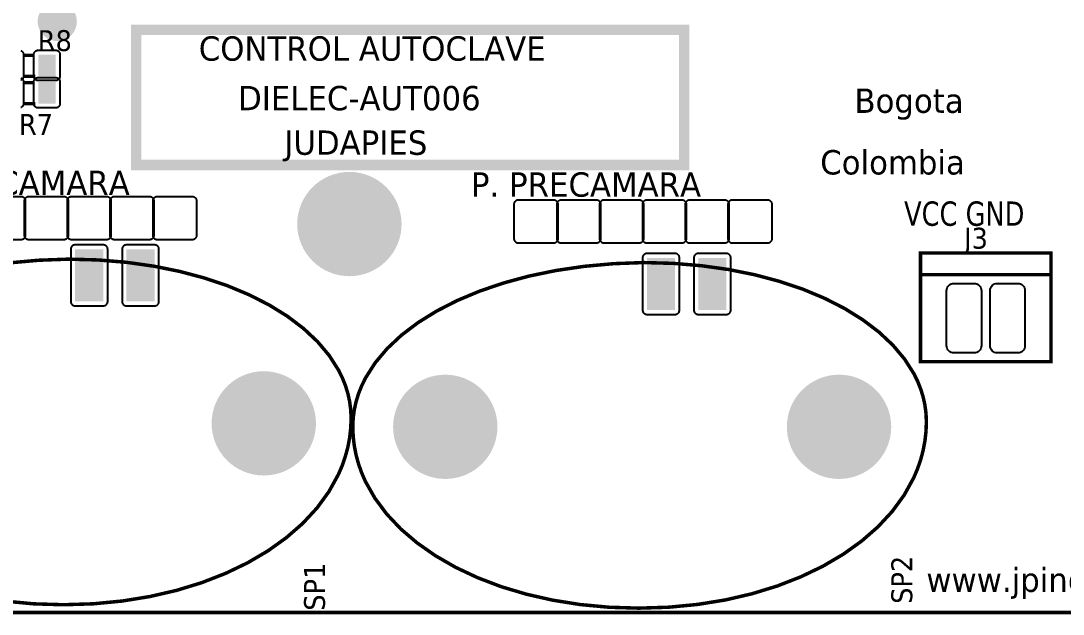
# Model space of a CAD drawing. Header units: millimetres. Extents: x 123.5 to 144.3, y 105.4 to 121.6.
# Drawn here: x 131.136 to 135.45, y 111.105 to 113.562 of the extents above; entities that cross this region are included whole.
import ezdxf

# ---------------------------------------------------------------- set-up
doc = ezdxf.new("R2010")
doc.units = ezdxf.units.MM
doc.layers.add('DESC', color=250, linetype='Continuous')
doc.styles.get("Standard").update_dxf_attribs({"font": 'tahoma.ttf'})

# ---------------------------------------------------------------- blocks, each defined once
blk = doc.blocks.new('RPAD')
blk.add_trace([(-0.5, -0.5), (-0.5, 0.5), (0.5, -0.5), (0.5, 0.5)])
blk = doc.blocks.new('EPAD')
at = {"const_width": 0.5}
blk.add_lwpolyline([(-0.25, 0, 1), (0.25, 0, 1)], format="xyb", close=True, dxfattribs=at)
blk = doc.blocks.new('DIELEC-AUT006')
for points, const_width in [([(145.7768, 111.1683), (155.7749, 111.1683), (155.7749, 115.8809), (145.7768, 115.8809), (145.7768, 111.1683)], 0.012), ([(145.7768, 111.1683), (155.7749, 111.1683), (155.7749, 115.8809), (145.7768, 115.8809), (145.7768, 111.1683)], 0.012), ([(145.7768, 111.1683), (155.7749, 111.1683), (155.7749, 115.8809), (145.7768, 115.8809), (145.7768, 111.1683)], 0.012), ([(150.8703, 112.7128), (152.7601, 112.7128), (152.7601, 113.1793), (150.8703, 113.1793), (150.8703, 112.7128)], 0.036), ([(150.8703, 112.7128), (152.7601, 112.7128), (152.7601, 113.1793), (150.8703, 113.1793), (150.8703, 112.7128)], 0.036), ([(150.8703, 112.7128), (152.7601, 112.7128), (152.7601, 113.1793), (150.8703, 113.1793), (150.8703, 112.7128)], 0.036), ([(150.4798, 113.0911), (150.5203, 113.0911)], 0.012), ([(150.4798, 113.0911), (150.5203, 113.0911)], 0.012), ([(150.4798, 113.0911), (150.5203, 113.0911)], 0.012), ([(150.4798, 113.0191), (150.5218, 113.0191)], 0.012), ([(150.4798, 113.0191), (150.5218, 113.0191)], 0.012), ([(150.4798, 113.0191), (150.5218, 113.0191)], 0.012), ([(150.4798, 112.9966), (150.5203, 112.9966)], 0.012), ([(150.4798, 112.9966), (150.5203, 112.9966)], 0.012), ([(150.4798, 112.9966), (150.5203, 112.9966)], 0.012), ([(150.4798, 112.9246), (150.5218, 112.9246)], 0.012), ([(150.4798, 112.9246), (150.5218, 112.9246)], 0.012), ([(150.4798, 112.9246), (150.5218, 112.9246)], 0.012), ([(150.6371, 112.3878), (150.5323, 112.3839), (150.431, 112.3747)], 0.012), ([(150.4177, 111.2073), (150.5168, 111.198), (150.6193, 111.1949), (150.7225, 111.1981), (150.8222, 111.2077), (150.9181, 111.2233), (151.0098, 111.2445), (151.0967, 111.2712), (151.1785, 111.3031), (151.2546, 111.3397), (151.3247, 111.3809), (151.3882, 111.4264), (151.4447, 111.4758), (151.4938, 111.5288), (151.5349, 111.5852), (151.5677, 111.6447), (151.5809, 111.6755), (151.5917, 111.707), (151.6003, 111.739), (151.6065, 111.7717), (151.6102, 111.8049), (151.6115, 111.8386), (151.6102, 111.8673), (151.6065, 111.8957), (151.6005, 111.9235), (151.5921, 111.9509), (151.5814, 111.9777), (151.5685, 112.004), (151.5363, 112.0547), (151.4959, 112.1028), (151.4477, 112.1481), (151.3922, 112.1903), (151.3298, 112.229), (151.261, 112.2642), (151.1862, 112.2955), (151.1059, 112.3226), (151.0205, 112.3454), (150.9305, 112.3636), (150.8363, 112.3769), (150.7383, 112.385), (150.6371, 112.3878)], 0.012), ([(150.6371, 112.3878), (150.5323, 112.3839), (150.431, 112.3747)], 0.012), ([(150.4177, 111.2073), (150.5168, 111.198), (150.6193, 111.1949), (150.7225, 111.1981), (150.8222, 111.2077), (150.9181, 111.2233), (151.0098, 111.2445), (151.0967, 111.2712), (151.1785, 111.3031), (151.2546, 111.3397), (151.3247, 111.3809), (151.3882, 111.4264), (151.4447, 111.4758), (151.4938, 111.5288), (151.5349, 111.5852), (151.5677, 111.6447), (151.5809, 111.6755), (151.5917, 111.707), (151.6003, 111.739), (151.6065, 111.7717), (151.6102, 111.8049), (151.6115, 111.8386), (151.6102, 111.8673), (151.6065, 111.8957), (151.6005, 111.9235), (151.5921, 111.9509), (151.5814, 111.9777), (151.5685, 112.004), (151.5363, 112.0547), (151.4959, 112.1028), (151.4477, 112.1481), (151.3922, 112.1903), (151.3298, 112.229), (151.261, 112.2642), (151.1862, 112.2955), (151.1059, 112.3226), (151.0205, 112.3454), (150.9305, 112.3636), (150.8363, 112.3769), (150.7383, 112.385), (150.6371, 112.3878)], 0.012), ([(150.6371, 112.3878), (150.5323, 112.3839), (150.431, 112.3747)], 0.012), ([(150.4177, 111.2073), (150.5168, 111.198), (150.6193, 111.1949), (150.7225, 111.1981), (150.8222, 111.2077), (150.9181, 111.2233), (151.0098, 111.2445), (151.0967, 111.2712), (151.1785, 111.3031), (151.2546, 111.3397), (151.3247, 111.3809), (151.3882, 111.4264), (151.4447, 111.4758), (151.4938, 111.5288), (151.5349, 111.5852), (151.5677, 111.6447), (151.5809, 111.6755), (151.5917, 111.707), (151.6003, 111.739), (151.6065, 111.7717), (151.6102, 111.8049), (151.6115, 111.8386), (151.6102, 111.8673), (151.6065, 111.8957), (151.6005, 111.9235), (151.5921, 111.9509), (151.5814, 111.9777), (151.5685, 112.004), (151.5363, 112.0547), (151.4959, 112.1028), (151.4477, 112.1481), (151.3922, 112.1903), (151.3298, 112.229), (151.261, 112.2642), (151.1862, 112.2955), (151.1059, 112.3226), (151.0205, 112.3454), (150.9305, 112.3636), (150.8363, 112.3769), (150.7383, 112.385), (150.6371, 112.3878)], 0.012), ([(153.5756, 112.034), (154.0256, 112.034), (154.0256, 112.409), (153.5756, 112.409), (153.5756, 112.034)], 0.012), ([(153.5756, 112.034), (154.0256, 112.034), (154.0256, 112.409), (153.5756, 112.409), (153.5756, 112.034)], 0.012), ([(153.5756, 112.034), (154.0256, 112.034), (154.0256, 112.409), (153.5756, 112.409), (153.5756, 112.034)], 0.012), ([(152.6213, 112.376), (152.5165, 112.3721), (152.4153, 112.3629), (152.318, 112.3485), (152.2251, 112.3293), (152.1371, 112.3054), (152.0544, 112.2772), (151.9774, 112.2449), (151.9066, 112.2086), (151.8425, 112.1688), (151.7854, 112.1256), (151.736, 112.0792), (151.6945, 112.0299), (151.6614, 111.978), (151.6482, 111.9512), (151.6372, 111.9238), (151.6286, 111.8958), (151.6224, 111.8674), (151.6186, 111.8384), (151.6174, 111.809), (151.6186, 111.7763), (151.6224, 111.744), (151.6285, 111.7122), (151.637, 111.6811), (151.6478, 111.6505), (151.6608, 111.6205), (151.6935, 111.5627), (151.7344, 111.5078), (151.7831, 111.4562), (151.8393, 111.4082), (151.9025, 111.364), (151.9721, 111.3239), (152.0478, 111.2883), (152.129, 111.2573), (152.2155, 111.2314), (152.3066, 111.2107), (152.4019, 111.1955), (152.5011, 111.1862), (152.6036, 111.1831), (152.7067, 111.1863), (152.8065, 111.1959), (152.9024, 111.2114), (152.9941, 111.2327), (153.081, 111.2594), (153.1628, 111.2913), (153.2389, 111.3279), (153.3089, 111.3691), (153.3724, 111.4146), (153.429, 111.464), (153.478, 111.517), (153.5192, 111.5734), (153.552, 111.6329), (153.5651, 111.6637), (153.576, 111.6951), (153.5845, 111.7272), (153.5907, 111.7599), (153.5945, 111.7931), (153.5957, 111.8268), (153.5945, 111.8555), (153.5908, 111.8838), (153.5847, 111.9117), (153.5763, 111.9391), (153.5657, 111.9659), (153.5528, 111.9922), (153.5205, 112.0429), (153.4801, 112.091), (153.4319, 112.1363), (153.3764, 112.1784), (153.3141, 112.2172), (153.2453, 112.2524), (153.1705, 112.2837), (153.0902, 112.3108), (153.0048, 112.3336), (152.9148, 112.3518), (152.8205, 112.365), (152.7226, 112.3732), (152.6213, 112.376)], 0.012), ([(152.6213, 112.376), (152.5165, 112.3721), (152.4153, 112.3629), (152.318, 112.3485), (152.2251, 112.3293), (152.1371, 112.3054), (152.0544, 112.2772), (151.9774, 112.2449), (151.9066, 112.2086), (151.8425, 112.1688), (151.7854, 112.1256), (151.736, 112.0792), (151.6945, 112.0299), (151.6614, 111.978), (151.6482, 111.9512), (151.6372, 111.9238), (151.6286, 111.8958), (151.6224, 111.8674), (151.6186, 111.8384), (151.6174, 111.809), (151.6186, 111.7763), (151.6224, 111.744), (151.6285, 111.7122), (151.637, 111.6811), (151.6478, 111.6505), (151.6608, 111.6205), (151.6935, 111.5627), (151.7344, 111.5078), (151.7831, 111.4562), (151.8393, 111.4082), (151.9025, 111.364), (151.9721, 111.3239), (152.0478, 111.2883), (152.129, 111.2573), (152.2155, 111.2314), (152.3066, 111.2107), (152.4019, 111.1955), (152.5011, 111.1862), (152.6036, 111.1831), (152.7067, 111.1863), (152.8065, 111.1959), (152.9024, 111.2114), (152.9941, 111.2327), (153.081, 111.2594), (153.1628, 111.2913), (153.2389, 111.3279), (153.3089, 111.3691), (153.3724, 111.4146), (153.429, 111.464), (153.478, 111.517), (153.5192, 111.5734), (153.552, 111.6329), (153.5651, 111.6637), (153.576, 111.6951), (153.5845, 111.7272), (153.5907, 111.7599), (153.5945, 111.7931), (153.5957, 111.8268), (153.5945, 111.8555), (153.5908, 111.8838), (153.5847, 111.9117), (153.5763, 111.9391), (153.5657, 111.9659), (153.5528, 111.9922), (153.5205, 112.0429), (153.4801, 112.091), (153.4319, 112.1363), (153.3764, 112.1784), (153.3141, 112.2172), (153.2453, 112.2524), (153.1705, 112.2837), (153.0902, 112.3108), (153.0048, 112.3336), (152.9148, 112.3518), (152.8205, 112.365), (152.7226, 112.3732), (152.6213, 112.376)], 0.012), ([(152.6213, 112.376), (152.5165, 112.3721), (152.4153, 112.3629), (152.318, 112.3485), (152.2251, 112.3293), (152.1371, 112.3054), (152.0544, 112.2772), (151.9774, 112.2449), (151.9066, 112.2086), (151.8425, 112.1688), (151.7854, 112.1256), (151.736, 112.0792), (151.6945, 112.0299), (151.6614, 111.978), (151.6482, 111.9512), (151.6372, 111.9238), (151.6286, 111.8958), (151.6224, 111.8674), (151.6186, 111.8384), (151.6174, 111.809), (151.6186, 111.7763), (151.6224, 111.744), (151.6285, 111.7122), (151.637, 111.6811), (151.6478, 111.6505), (151.6608, 111.6205), (151.6935, 111.5627), (151.7344, 111.5078), (151.7831, 111.4562), (151.8393, 111.4082), (151.9025, 111.364), (151.9721, 111.3239), (152.0478, 111.2883), (152.129, 111.2573), (152.2155, 111.2314), (152.3066, 111.2107), (152.4019, 111.1955), (152.5011, 111.1862), (152.6036, 111.1831), (152.7067, 111.1863), (152.8065, 111.1959), (152.9024, 111.2114), (152.9941, 111.2327), (153.081, 111.2594), (153.1628, 111.2913), (153.2389, 111.3279), (153.3089, 111.3691), (153.3724, 111.4146), (153.429, 111.464), (153.478, 111.517), (153.5192, 111.5734), (153.552, 111.6329), (153.5651, 111.6637), (153.576, 111.6951), (153.5845, 111.7272), (153.5907, 111.7599), (153.5945, 111.7931), (153.5957, 111.8268), (153.5945, 111.8555), (153.5908, 111.8838), (153.5847, 111.9117), (153.5763, 111.9391), (153.5657, 111.9659), (153.5528, 111.9922), (153.5205, 112.0429), (153.4801, 112.091), (153.4319, 112.1363), (153.3764, 112.1784), (153.3141, 112.2172), (153.2453, 112.2524), (153.1705, 112.2837), (153.0902, 112.3108), (153.0048, 112.3336), (152.9148, 112.3518), (152.8205, 112.365), (152.7226, 112.3732), (152.6213, 112.376)], 0.012), ([(153.5756, 112.334), (154.0256, 112.334)], 0.012), ([(153.5756, 112.334), (154.0256, 112.334)], 0.012), ([(153.5756, 112.334), (154.0256, 112.334)], 0.012)]:
    blk.add_lwpolyline(points, dxfattribs=dict(const_width=const_width))
for points in [[(150.4722, 113.108), (150.4735, 113.1073), (150.4747, 113.1066), (150.4759, 113.1057), (150.4769, 113.1048), (150.4779, 113.1037), (150.4787, 113.1026), (150.4795, 113.1013), (150.4801, 113.1), (150.4806, 113.0986), (150.481, 113.0972), (150.4812, 113.0957), (150.4813, 113.0941), (150.4813, 113.0191), (150.4812, 113.0176), (150.481, 113.016), (150.4806, 113.0146), (150.4801, 113.0132), (150.4795, 113.0119), (150.4787, 113.0107), (150.4779, 113.0095), (150.4769, 113.0084), (150.4759, 113.0075), (150.4747, 113.0066), (150.4735, 113.0059), (150.4722, 113.0053)], [(150.4722, 113.0135), (150.4735, 113.0128), (150.4747, 113.0121), (150.4759, 113.0112), (150.4769, 113.0103), (150.4779, 113.0092), (150.4787, 113.0081), (150.4795, 113.0068), (150.4801, 113.0055), (150.4806, 113.0041), (150.481, 113.0027), (150.4812, 113.0012), (150.4813, 112.9996), (150.4813, 112.9246), (150.4812, 112.9231), (150.481, 112.9216), (150.4806, 112.9201), (150.4801, 112.9187), (150.4795, 112.9174), (150.4787, 112.9162), (150.4779, 112.915), (150.4769, 112.914), (150.4759, 112.913), (150.4747, 112.9121), (150.4735, 112.9114), (150.4722, 112.9108)], [(150.3526, 112.6045), (150.4726, 112.6045), (150.4742, 112.6044), (150.4757, 112.6042), (150.4772, 112.6039), (150.4786, 112.6034), (150.4799, 112.6027), (150.4811, 112.602), (150.4823, 112.6011), (150.4833, 112.6002), (150.4843, 112.5991), (150.4851, 112.598), (150.4859, 112.5967), (150.4865, 112.5954), (150.487, 112.594), (150.4874, 112.5926), (150.4876, 112.5911), (150.4876, 112.5895), (150.4876, 112.4695), (150.4876, 112.468), (150.4874, 112.4665), (150.487, 112.465), (150.4865, 112.4636), (150.4859, 112.4623), (150.4851, 112.4611), (150.4843, 112.4599), (150.4833, 112.4589), (150.4823, 112.4579), (150.4811, 112.457), (150.4799, 112.4563), (150.4786, 112.4557), (150.4772, 112.4552), (150.4757, 112.4548), (150.4742, 112.4546), (150.4726, 112.4545), (150.4726, 112.4545), (150.3526, 112.4545)]]:
    blk.add_lwpolyline(points)
for points in [[(150.5323, 113.1091), (150.5923, 113.1091), (150.5938, 113.109), (150.5953, 113.1088), (150.5968, 113.1084), (150.5982, 113.108), (150.5995, 113.1073), (150.6007, 113.1066), (150.6019, 113.1057), (150.6029, 113.1048), (150.6039, 113.1037), (150.6047, 113.1026), (150.6055, 113.1013), (150.6061, 113.1), (150.6066, 113.0986), (150.607, 113.0972), (150.6072, 113.0957), (150.6073, 113.0941), (150.6073, 113.0191), (150.6072, 113.0176), (150.607, 113.016), (150.6066, 113.0146), (150.6061, 113.0132), (150.6055, 113.0119), (150.6047, 113.0107), (150.6039, 113.0095), (150.6029, 113.0084), (150.6019, 113.0075), (150.6007, 113.0066), (150.5995, 113.0059), (150.5982, 113.0053), (150.5968, 113.0048), (150.5953, 113.0044), (150.5938, 113.0042), (150.5923, 113.0041), (150.5323, 113.0041), (150.5307, 113.0042), (150.5292, 113.0044), (150.5278, 113.0048), (150.5264, 113.0053), (150.5251, 113.0059), (150.5238, 113.0066), (150.5227, 113.0075), (150.5216, 113.0084), (150.5206, 113.0095), (150.5198, 113.0107), (150.5191, 113.0119), (150.5184, 113.0132), (150.5179, 113.0146), (150.5176, 113.016), (150.5173, 113.0176), (150.5173, 113.0191), (150.5173, 113.0941), (150.5173, 113.0957), (150.5176, 113.0972), (150.5179, 113.0986), (150.5184, 113.1), (150.5191, 113.1013), (150.5198, 113.1026), (150.5206, 113.1037), (150.5216, 113.1048), (150.5227, 113.1057), (150.5238, 113.1066), (150.5251, 113.1073), (150.5264, 113.108), (150.5278, 113.1084), (150.5292, 113.1088), (150.5307, 113.109), (150.5323, 113.1091)], [(150.5323, 113.0146), (150.5923, 113.0146), (150.5938, 113.0145), (150.5953, 113.0143), (150.5968, 113.014), (150.5982, 113.0135), (150.5995, 113.0128), (150.6007, 113.0121), (150.6019, 113.0112), (150.6029, 113.0103), (150.6039, 113.0092), (150.6047, 113.0081), (150.6055, 113.0068), (150.6061, 113.0055), (150.6066, 113.0041), (150.607, 113.0027), (150.6072, 113.0012), (150.6073, 112.9996), (150.6073, 112.9246), (150.6072, 112.9231), (150.607, 112.9216), (150.6066, 112.9201), (150.6061, 112.9187), (150.6055, 112.9174), (150.6047, 112.9162), (150.6039, 112.915), (150.6029, 112.914), (150.6019, 112.913), (150.6007, 112.9121), (150.5995, 112.9114), (150.5982, 112.9108), (150.5968, 112.9103), (150.5953, 112.9099), (150.5938, 112.9097), (150.5923, 112.9096), (150.5323, 112.9096), (150.5307, 112.9097), (150.5292, 112.9099), (150.5278, 112.9103), (150.5264, 112.9108), (150.5251, 112.9114), (150.5238, 112.9121), (150.5227, 112.913), (150.5216, 112.914), (150.5206, 112.915), (150.5198, 112.9162), (150.5191, 112.9174), (150.5184, 112.9187), (150.5179, 112.9201), (150.5176, 112.9216), (150.5173, 112.9231), (150.5173, 112.9246), (150.5173, 112.9996), (150.5173, 113.0012), (150.5176, 113.0027), (150.5179, 113.0041), (150.5184, 113.0055), (150.5191, 113.0068), (150.5198, 113.0081), (150.5206, 113.0092), (150.5216, 113.0103), (150.5227, 113.0112), (150.5238, 113.0121), (150.5251, 113.0128), (150.5264, 113.0135), (150.5278, 113.014), (150.5292, 113.0143), (150.5307, 113.0145), (150.5323, 113.0146)], [(150.6203, 112.4545), (150.5003, 112.4545), (150.4987, 112.4546), (150.4972, 112.4548), (150.4958, 112.4552), (150.4944, 112.4557), (150.4931, 112.4563), (150.4918, 112.457), (150.4907, 112.4579), (150.4896, 112.4589), (150.4887, 112.4599), (150.4878, 112.4611), (150.4871, 112.4623), (150.4864, 112.4636), (150.4859, 112.465), (150.4856, 112.4665), (150.4854, 112.468), (150.4853, 112.4695), (150.4853, 112.5895), (150.4854, 112.5911), (150.4856, 112.5926), (150.4859, 112.594), (150.4864, 112.5954), (150.4871, 112.5967), (150.4878, 112.598), (150.4887, 112.5991), (150.4896, 112.6002), (150.4907, 112.6011), (150.4918, 112.602), (150.4931, 112.6027), (150.4944, 112.6034), (150.4958, 112.6039), (150.4972, 112.6042), (150.4987, 112.6044), (150.5003, 112.6045), (150.6203, 112.6045), (150.6218, 112.6044), (150.6234, 112.6042), (150.6248, 112.6039), (150.6262, 112.6034), (150.6275, 112.6027), (150.6287, 112.602), (150.6299, 112.6011), (150.631, 112.6002), (150.6319, 112.5991), (150.6328, 112.598), (150.6335, 112.5967), (150.6341, 112.5954), (150.6346, 112.594), (150.635, 112.5926), (150.6352, 112.5911), (150.6353, 112.5895), (150.6353, 112.4695), (150.6352, 112.468), (150.635, 112.4665), (150.6346, 112.465), (150.6341, 112.4636), (150.6335, 112.4623), (150.6328, 112.4611), (150.6319, 112.4599), (150.631, 112.4589), (150.6299, 112.4579), (150.6287, 112.457), (150.6275, 112.4563), (150.6262, 112.4557), (150.6248, 112.4552), (150.6234, 112.4548), (150.6218, 112.4546), (150.6203, 112.4545)], [(150.7679, 112.4545), (150.6479, 112.4545), (150.6464, 112.4546), (150.6449, 112.4548), (150.6434, 112.4552), (150.642, 112.4557), (150.6407, 112.4563), (150.6395, 112.457), (150.6383, 112.4579), (150.6373, 112.4589), (150.6363, 112.4599), (150.6354, 112.4611), (150.6347, 112.4623), (150.6341, 112.4636), (150.6336, 112.465), (150.6332, 112.4665), (150.633, 112.468), (150.6329, 112.4695), (150.6329, 112.5895), (150.633, 112.5911), (150.6332, 112.5926), (150.6336, 112.594), (150.6341, 112.5954), (150.6347, 112.5967), (150.6354, 112.598), (150.6363, 112.5991), (150.6373, 112.6002), (150.6383, 112.6011), (150.6395, 112.602), (150.6407, 112.6027), (150.642, 112.6034), (150.6434, 112.6039), (150.6449, 112.6042), (150.6464, 112.6044), (150.6479, 112.6045), (150.7679, 112.6045), (150.7695, 112.6044), (150.771, 112.6042), (150.7724, 112.6039), (150.7738, 112.6034), (150.7751, 112.6027), (150.7764, 112.602), (150.7775, 112.6011), (150.7786, 112.6002), (150.7795, 112.5991), (150.7804, 112.598), (150.7811, 112.5967), (150.7818, 112.5954), (150.7823, 112.594), (150.7826, 112.5926), (150.7828, 112.5911), (150.7829, 112.5895), (150.7829, 112.4695), (150.7828, 112.468), (150.7826, 112.4665), (150.7823, 112.465), (150.7818, 112.4636), (150.7811, 112.4623), (150.7804, 112.4611), (150.7795, 112.4599), (150.7786, 112.4589), (150.7775, 112.4579), (150.7764, 112.457), (150.7751, 112.4563), (150.7738, 112.4557), (150.7724, 112.4552), (150.771, 112.4548), (150.7695, 112.4546), (150.7679, 112.4545)], [(150.9156, 112.4545), (150.7956, 112.4545), (150.794, 112.4546), (150.7925, 112.4548), (150.791, 112.4552), (150.7897, 112.4557), (150.7883, 112.4563), (150.7871, 112.457), (150.786, 112.4579), (150.7849, 112.4589), (150.7839, 112.4599), (150.7831, 112.4611), (150.7823, 112.4623), (150.7817, 112.4636), (150.7812, 112.465), (150.7809, 112.4665), (150.7806, 112.468), (150.7806, 112.4695), (150.7806, 112.5895), (150.7806, 112.5911), (150.7809, 112.5926), (150.7812, 112.594), (150.7817, 112.5954), (150.7823, 112.5967), (150.7831, 112.598), (150.7839, 112.5991), (150.7849, 112.6002), (150.786, 112.6011), (150.7871, 112.602), (150.7883, 112.6027), (150.7897, 112.6034), (150.791, 112.6039), (150.7925, 112.6042), (150.794, 112.6044), (150.7956, 112.6045), (150.9156, 112.6045), (150.9171, 112.6044), (150.9186, 112.6042), (150.9201, 112.6039), (150.9215, 112.6034), (150.9228, 112.6027), (150.924, 112.602), (150.9252, 112.6011), (150.9262, 112.6002), (150.9272, 112.5991), (150.928, 112.598), (150.9288, 112.5967), (150.9294, 112.5954), (150.9299, 112.594), (150.9303, 112.5926), (150.9305, 112.5911), (150.9306, 112.5895), (150.9306, 112.4695), (150.9305, 112.468), (150.9303, 112.4665), (150.9299, 112.465), (150.9294, 112.4636), (150.9288, 112.4623), (150.928, 112.4611), (150.9272, 112.4599), (150.9262, 112.4589), (150.9252, 112.4579), (150.924, 112.457), (150.9228, 112.4563), (150.9215, 112.4557), (150.9201, 112.4552), (150.9186, 112.4548), (150.9171, 112.4546), (150.9156, 112.4545)], [(151.0632, 112.4545), (150.9432, 112.4545), (150.9416, 112.4546), (150.9401, 112.4548), (150.9387, 112.4552), (150.9373, 112.4557), (150.936, 112.4563), (150.9347, 112.457), (150.9336, 112.4579), (150.9325, 112.4589), (150.9316, 112.4599), (150.9307, 112.4611), (150.93, 112.4623), (150.9294, 112.4636), (150.9289, 112.465), (150.9285, 112.4665), (150.9283, 112.468), (150.9282, 112.4695), (150.9282, 112.5895), (150.9283, 112.5911), (150.9285, 112.5926), (150.9289, 112.594), (150.9294, 112.5954), (150.93, 112.5967), (150.9307, 112.598), (150.9316, 112.5991), (150.9325, 112.6002), (150.9336, 112.6011), (150.9347, 112.602), (150.936, 112.6027), (150.9373, 112.6034), (150.9387, 112.6039), (150.9401, 112.6042), (150.9416, 112.6044), (150.9432, 112.6045), (151.0632, 112.6045), (151.0648, 112.6044), (151.0663, 112.6042), (151.0677, 112.6039), (151.0691, 112.6034), (151.0704, 112.6027), (151.0717, 112.602), (151.0728, 112.6011), (151.0739, 112.6002), (151.0748, 112.5991), (151.0757, 112.598), (151.0764, 112.5967), (151.077, 112.5954), (151.0775, 112.594), (151.0779, 112.5926), (151.0781, 112.5911), (151.0782, 112.5895), (151.0782, 112.4695), (151.0781, 112.468), (151.0779, 112.4665), (151.0775, 112.465), (151.077, 112.4636), (151.0764, 112.4623), (151.0757, 112.4611), (151.0748, 112.4599), (151.0739, 112.4589), (151.0728, 112.4579), (151.0717, 112.457), (151.0704, 112.4563), (151.0691, 112.4557), (151.0677, 112.4552), (151.0663, 112.4548), (151.0648, 112.4546), (151.0632, 112.4545)], [(152.3093, 112.4427), (152.1893, 112.4427), (152.1877, 112.4428), (152.1862, 112.443), (152.1847, 112.4434), (152.1834, 112.4439), (152.182, 112.4445), (152.1808, 112.4452), (152.1797, 112.4461), (152.1786, 112.447), (152.1776, 112.4481), (152.1768, 112.4493), (152.176, 112.4505), (152.1754, 112.4518), (152.1749, 112.4532), (152.1746, 112.4546), (152.1743, 112.4562), (152.1743, 112.4577), (152.1743, 112.5777), (152.1743, 112.5793), (152.1746, 112.5808), (152.1749, 112.5822), (152.1754, 112.5836), (152.176, 112.5849), (152.1768, 112.5862), (152.1776, 112.5873), (152.1786, 112.5884), (152.1797, 112.5893), (152.1808, 112.5902), (152.182, 112.5909), (152.1834, 112.5916), (152.1847, 112.592), (152.1862, 112.5924), (152.1877, 112.5926), (152.1893, 112.5927), (152.3093, 112.5927), (152.3108, 112.5926), (152.3123, 112.5924), (152.3138, 112.592), (152.3152, 112.5916), (152.3165, 112.5909), (152.3177, 112.5902), (152.3189, 112.5893), (152.3199, 112.5884), (152.3209, 112.5873), (152.3217, 112.5862), (152.3225, 112.5849), (152.3231, 112.5836), (152.3236, 112.5822), (152.324, 112.5808), (152.3242, 112.5793), (152.3243, 112.5777), (152.3243, 112.4577), (152.3242, 112.4562), (152.324, 112.4546), (152.3236, 112.4532), (152.3231, 112.4518), (152.3225, 112.4505), (152.3217, 112.4493), (152.3209, 112.4481), (152.3199, 112.447), (152.3189, 112.4461), (152.3177, 112.4452), (152.3165, 112.4445), (152.3152, 112.4439), (152.3138, 112.4434), (152.3123, 112.443), (152.3108, 112.4428), (152.3093, 112.4427)], [(152.4569, 112.4427), (152.3369, 112.4427), (152.3353, 112.4428), (152.3338, 112.443), (152.3324, 112.4434), (152.331, 112.4439), (152.3297, 112.4445), (152.3284, 112.4452), (152.3273, 112.4461), (152.3262, 112.447), (152.3253, 112.4481), (152.3244, 112.4493), (152.3237, 112.4505), (152.3231, 112.4518), (152.3226, 112.4532), (152.3222, 112.4546), (152.322, 112.4562), (152.3219, 112.4577), (152.3219, 112.5777), (152.322, 112.5793), (152.3222, 112.5808), (152.3226, 112.5822), (152.3231, 112.5836), (152.3237, 112.5849), (152.3244, 112.5862), (152.3253, 112.5873), (152.3262, 112.5884), (152.3273, 112.5893), (152.3284, 112.5902), (152.3297, 112.5909), (152.331, 112.5916), (152.3324, 112.592), (152.3338, 112.5924), (152.3353, 112.5926), (152.3369, 112.5927), (152.4569, 112.5927), (152.4585, 112.5926), (152.46, 112.5924), (152.4614, 112.592), (152.4628, 112.5916), (152.4641, 112.5909), (152.4654, 112.5902), (152.4665, 112.5893), (152.4676, 112.5884), (152.4685, 112.5873), (152.4694, 112.5862), (152.4701, 112.5849), (152.4707, 112.5836), (152.4712, 112.5822), (152.4716, 112.5808), (152.4718, 112.5793), (152.4719, 112.5777), (152.4719, 112.4577), (152.4718, 112.4562), (152.4716, 112.4546), (152.4712, 112.4532), (152.4707, 112.4518), (152.4701, 112.4505), (152.4694, 112.4493), (152.4685, 112.4481), (152.4676, 112.447), (152.4665, 112.4461), (152.4654, 112.4452), (152.4641, 112.4445), (152.4628, 112.4439), (152.4614, 112.4434), (152.46, 112.443), (152.4585, 112.4428), (152.4569, 112.4427)], [(152.6045, 112.4427), (152.4845, 112.4427), (152.483, 112.4428), (152.4815, 112.443), (152.48, 112.4434), (152.4786, 112.4439), (152.4773, 112.4445), (152.4761, 112.4452), (152.4749, 112.4461), (152.4739, 112.447), (152.4729, 112.4481), (152.4721, 112.4493), (152.4713, 112.4505), (152.4707, 112.4518), (152.4702, 112.4532), (152.4698, 112.4546), (152.4696, 112.4562), (152.4695, 112.4577), (152.4695, 112.5777), (152.4696, 112.5793), (152.4698, 112.5808), (152.4702, 112.5822), (152.4707, 112.5836), (152.4713, 112.5849), (152.4721, 112.5862), (152.4729, 112.5873), (152.4739, 112.5884), (152.4749, 112.5893), (152.4761, 112.5902), (152.4773, 112.5909), (152.4786, 112.5916), (152.48, 112.592), (152.4815, 112.5924), (152.483, 112.5926), (152.4845, 112.5927), (152.6045, 112.5927), (152.6061, 112.5926), (152.6076, 112.5924), (152.6091, 112.592), (152.6104, 112.5916), (152.6118, 112.5909), (152.613, 112.5902), (152.6141, 112.5893), (152.6152, 112.5884), (152.6162, 112.5873), (152.617, 112.5862), (152.6178, 112.5849), (152.6184, 112.5836), (152.6189, 112.5822), (152.6192, 112.5808), (152.6195, 112.5793), (152.6195, 112.5777), (152.6195, 112.4577), (152.6195, 112.4562), (152.6192, 112.4546), (152.6189, 112.4532), (152.6184, 112.4518), (152.6178, 112.4505), (152.617, 112.4493), (152.6162, 112.4481), (152.6152, 112.447), (152.6141, 112.4461), (152.613, 112.4452), (152.6118, 112.4445), (152.6104, 112.4439), (152.6091, 112.4434), (152.6076, 112.443), (152.6061, 112.4428), (152.6045, 112.4427)], [(152.7522, 112.4427), (152.6322, 112.4427), (152.6306, 112.4428), (152.6291, 112.443), (152.6277, 112.4434), (152.6263, 112.4439), (152.625, 112.4445), (152.6237, 112.4452), (152.6226, 112.4461), (152.6215, 112.447), (152.6206, 112.4481), (152.6197, 112.4493), (152.619, 112.4505), (152.6183, 112.4518), (152.6178, 112.4532), (152.6175, 112.4546), (152.6173, 112.4562), (152.6172, 112.4577), (152.6172, 112.5777), (152.6173, 112.5793), (152.6175, 112.5808), (152.6178, 112.5822), (152.6183, 112.5836), (152.619, 112.5849), (152.6197, 112.5862), (152.6206, 112.5873), (152.6215, 112.5884), (152.6226, 112.5893), (152.6237, 112.5902), (152.625, 112.5909), (152.6263, 112.5916), (152.6277, 112.592), (152.6291, 112.5924), (152.6306, 112.5926), (152.6322, 112.5927), (152.7522, 112.5927), (152.7537, 112.5926), (152.7552, 112.5924), (152.7567, 112.592), (152.7581, 112.5916), (152.7594, 112.5909), (152.7606, 112.5902), (152.7618, 112.5893), (152.7628, 112.5884), (152.7638, 112.5873), (152.7647, 112.5862), (152.7654, 112.5849), (152.766, 112.5836), (152.7665, 112.5822), (152.7669, 112.5808), (152.7671, 112.5793), (152.7672, 112.5777), (152.7672, 112.4577), (152.7671, 112.4562), (152.7669, 112.4546), (152.7665, 112.4532), (152.766, 112.4518), (152.7654, 112.4505), (152.7647, 112.4493), (152.7638, 112.4481), (152.7628, 112.447), (152.7618, 112.4461), (152.7606, 112.4452), (152.7594, 112.4445), (152.7581, 112.4439), (152.7567, 112.4434), (152.7552, 112.443), (152.7537, 112.4428), (152.7522, 112.4427)], [(152.8998, 112.4427), (152.7798, 112.4427), (152.7783, 112.4428), (152.7767, 112.443), (152.7753, 112.4434), (152.7739, 112.4439), (152.7726, 112.4445), (152.7714, 112.4452), (152.7702, 112.4461), (152.7692, 112.447), (152.7682, 112.4481), (152.7673, 112.4493), (152.7666, 112.4505), (152.766, 112.4518), (152.7655, 112.4532), (152.7651, 112.4546), (152.7649, 112.4562), (152.7648, 112.4577), (152.7648, 112.5777), (152.7649, 112.5793), (152.7651, 112.5808), (152.7655, 112.5822), (152.766, 112.5836), (152.7666, 112.5849), (152.7673, 112.5862), (152.7682, 112.5873), (152.7692, 112.5884), (152.7702, 112.5893), (152.7714, 112.5902), (152.7726, 112.5909), (152.7739, 112.5916), (152.7753, 112.592), (152.7767, 112.5924), (152.7783, 112.5926), (152.7798, 112.5927), (152.8998, 112.5927), (152.9014, 112.5926), (152.9029, 112.5924), (152.9043, 112.592), (152.9057, 112.5916), (152.907, 112.5909), (152.9083, 112.5902), (152.9094, 112.5893), (152.9105, 112.5884), (152.9114, 112.5873), (152.9123, 112.5862), (152.913, 112.5849), (152.9137, 112.5836), (152.9142, 112.5822), (152.9145, 112.5808), (152.9147, 112.5793), (152.9148, 112.5777), (152.9148, 112.4577), (152.9147, 112.4562), (152.9145, 112.4546), (152.9142, 112.4532), (152.9137, 112.4518), (152.913, 112.4505), (152.9123, 112.4493), (152.9114, 112.4481), (152.9105, 112.447), (152.9094, 112.4461), (152.9083, 112.4452), (152.907, 112.4445), (152.9057, 112.4439), (152.9043, 112.4434), (152.9029, 112.443), (152.9014, 112.4428), (152.8998, 112.4427)], [(153.0475, 112.4427), (152.9275, 112.4427), (152.9259, 112.4428), (152.9244, 112.443), (152.9229, 112.4434), (152.9215, 112.4439), (152.9202, 112.4445), (152.919, 112.4452), (152.9178, 112.4461), (152.9168, 112.447), (152.9158, 112.4481), (152.915, 112.4493), (152.9142, 112.4505), (152.9136, 112.4518), (152.9131, 112.4532), (152.9128, 112.4546), (152.9125, 112.4562), (152.9125, 112.4577), (152.9125, 112.5777), (152.9125, 112.5793), (152.9128, 112.5808), (152.9131, 112.5822), (152.9136, 112.5836), (152.9142, 112.5849), (152.915, 112.5862), (152.9158, 112.5873), (152.9168, 112.5884), (152.9178, 112.5893), (152.919, 112.5902), (152.9202, 112.5909), (152.9215, 112.5916), (152.9229, 112.592), (152.9244, 112.5924), (152.9259, 112.5926), (152.9275, 112.5927), (153.0475, 112.5927), (153.049, 112.5926), (153.0505, 112.5924), (153.052, 112.592), (153.0534, 112.5916), (153.0547, 112.5909), (153.0559, 112.5902), (153.0571, 112.5893), (153.0581, 112.5884), (153.0591, 112.5873), (153.0599, 112.5862), (153.0607, 112.5849), (153.0613, 112.5836), (153.0618, 112.5822), (153.0622, 112.5808), (153.0624, 112.5793), (153.0625, 112.5777), (153.0625, 112.4577), (153.0624, 112.4562), (153.0622, 112.4546), (153.0618, 112.4532), (153.0613, 112.4518), (153.0607, 112.4505), (153.0599, 112.4493), (153.0591, 112.4481), (153.0581, 112.447), (153.0571, 112.4461), (153.0559, 112.4452), (153.0547, 112.4445), (153.0534, 112.4439), (153.052, 112.4434), (153.0505, 112.443), (153.049, 112.4428), (153.0475, 112.4427)], [(150.7568, 112.4367), (150.6593, 112.4367), (150.6578, 112.4366), (150.6563, 112.4364), (150.6548, 112.436), (150.6534, 112.4355), (150.6521, 112.4349), (150.6509, 112.4342), (150.6497, 112.4333), (150.6487, 112.4323), (150.6477, 112.4313), (150.6469, 112.4301), (150.6461, 112.4289), (150.6455, 112.4276), (150.645, 112.4262), (150.6446, 112.4248), (150.6444, 112.4232), (150.6443, 112.4217), (150.6443, 112.2417), (150.6444, 112.2401), (150.6446, 112.2386), (150.645, 112.2372), (150.6455, 112.2358), (150.6461, 112.2345), (150.6469, 112.2332), (150.6477, 112.2321), (150.6487, 112.231), (150.6497, 112.2301), (150.6509, 112.2292), (150.6521, 112.2285), (150.6534, 112.2278), (150.6548, 112.2273), (150.6563, 112.227), (150.6578, 112.2268), (150.6593, 112.2267), (150.7568, 112.2267), (150.7584, 112.2268), (150.7599, 112.227), (150.7614, 112.2273), (150.7627, 112.2278), (150.7641, 112.2285), (150.7653, 112.2292), (150.7664, 112.2301), (150.7675, 112.231), (150.7685, 112.2321), (150.7693, 112.2332), (150.7701, 112.2345), (150.7707, 112.2358), (150.7712, 112.2372), (150.7715, 112.2386), (150.7718, 112.2401), (150.7718, 112.2417), (150.7718, 112.4217), (150.7718, 112.4232), (150.7715, 112.4248), (150.7712, 112.4262), (150.7707, 112.4276), (150.7701, 112.4289), (150.7693, 112.4301), (150.7685, 112.4313), (150.7675, 112.4323), (150.7664, 112.4333), (150.7653, 112.4342), (150.7641, 112.4349), (150.7627, 112.4355), (150.7614, 112.436), (150.7599, 112.4364), (150.7584, 112.4366), (150.7568, 112.4367)], [(150.9338, 112.4367), (150.8363, 112.4367), (150.8348, 112.4366), (150.8333, 112.4364), (150.8318, 112.436), (150.8304, 112.4355), (150.8291, 112.4349), (150.8279, 112.4342), (150.8267, 112.4333), (150.8257, 112.4323), (150.8247, 112.4313), (150.8239, 112.4301), (150.8231, 112.4289), (150.8225, 112.4276), (150.822, 112.4262), (150.8216, 112.4248), (150.8214, 112.4232), (150.8213, 112.4217), (150.8213, 112.2417), (150.8214, 112.2401), (150.8216, 112.2386), (150.822, 112.2372), (150.8225, 112.2358), (150.8231, 112.2345), (150.8239, 112.2332), (150.8247, 112.2321), (150.8257, 112.231), (150.8267, 112.2301), (150.8279, 112.2292), (150.8291, 112.2285), (150.8304, 112.2278), (150.8318, 112.2273), (150.8333, 112.227), (150.8348, 112.2268), (150.8363, 112.2267), (150.9338, 112.2267), (150.9354, 112.2268), (150.9369, 112.227), (150.9384, 112.2273), (150.9397, 112.2278), (150.9411, 112.2285), (150.9423, 112.2292), (150.9434, 112.2301), (150.9445, 112.231), (150.9455, 112.2321), (150.9463, 112.2332), (150.9471, 112.2345), (150.9477, 112.2358), (150.9482, 112.2372), (150.9485, 112.2386), (150.9488, 112.2401), (150.9488, 112.2417), (150.9488, 112.4217), (150.9488, 112.4232), (150.9485, 112.4248), (150.9482, 112.4262), (150.9477, 112.4276), (150.9471, 112.4289), (150.9463, 112.4301), (150.9455, 112.4313), (150.9445, 112.4323), (150.9434, 112.4333), (150.9423, 112.4342), (150.9411, 112.4349), (150.9397, 112.4355), (150.9384, 112.436), (150.9369, 112.4364), (150.9354, 112.4366), (150.9338, 112.4367)], [(152.7293, 112.4072), (152.6318, 112.4072), (152.6302, 112.4071), (152.6287, 112.4069), (152.6273, 112.4065), (152.6259, 112.406), (152.6246, 112.4054), (152.6233, 112.4046), (152.6222, 112.4038), (152.6211, 112.4028), (152.6202, 112.4018), (152.6193, 112.4006), (152.6186, 112.3994), (152.6179, 112.3981), (152.6174, 112.3967), (152.6171, 112.3952), (152.6169, 112.3937), (152.6168, 112.3922), (152.6168, 112.2122), (152.6169, 112.2106), (152.6171, 112.2091), (152.6174, 112.2076), (152.6179, 112.2063), (152.6186, 112.2049), (152.6193, 112.2037), (152.6202, 112.2026), (152.6211, 112.2015), (152.6222, 112.2005), (152.6233, 112.1997), (152.6246, 112.1989), (152.6259, 112.1983), (152.6273, 112.1978), (152.6287, 112.1975), (152.6302, 112.1972), (152.6318, 112.1972), (152.7293, 112.1972), (152.7308, 112.1972), (152.7323, 112.1975), (152.7338, 112.1978), (152.7352, 112.1983), (152.7365, 112.1989), (152.7377, 112.1997), (152.7389, 112.2005), (152.7399, 112.2015), (152.7409, 112.2026), (152.7418, 112.2037), (152.7425, 112.2049), (152.7431, 112.2063), (152.7436, 112.2076), (152.744, 112.2091), (152.7442, 112.2106), (152.7443, 112.2122), (152.7443, 112.3922), (152.7442, 112.3937), (152.744, 112.3952), (152.7436, 112.3967), (152.7431, 112.3981), (152.7425, 112.3994), (152.7418, 112.4006), (152.7409, 112.4018), (152.7399, 112.4028), (152.7389, 112.4038), (152.7377, 112.4046), (152.7365, 112.4054), (152.7352, 112.406), (152.7338, 112.4065), (152.7323, 112.4069), (152.7308, 112.4071), (152.7293, 112.4072)], [(152.9063, 112.4072), (152.8088, 112.4072), (152.8072, 112.4071), (152.8057, 112.4069), (152.8043, 112.4065), (152.8029, 112.406), (152.8016, 112.4054), (152.8003, 112.4046), (152.7992, 112.4038), (152.7981, 112.4028), (152.7972, 112.4018), (152.7963, 112.4006), (152.7956, 112.3994), (152.7949, 112.3981), (152.7944, 112.3967), (152.7941, 112.3952), (152.7939, 112.3937), (152.7938, 112.3922), (152.7938, 112.2122), (152.7939, 112.2106), (152.7941, 112.2091), (152.7944, 112.2076), (152.7949, 112.2063), (152.7956, 112.2049), (152.7963, 112.2037), (152.7972, 112.2026), (152.7981, 112.2015), (152.7992, 112.2005), (152.8003, 112.1997), (152.8016, 112.1989), (152.8029, 112.1983), (152.8043, 112.1978), (152.8057, 112.1975), (152.8072, 112.1972), (152.8088, 112.1972), (152.9063, 112.1972), (152.9078, 112.1972), (152.9093, 112.1975), (152.9108, 112.1978), (152.9122, 112.1983), (152.9135, 112.1989), (152.9147, 112.1997), (152.9159, 112.2005), (152.9169, 112.2015), (152.9179, 112.2026), (152.9188, 112.2037), (152.9195, 112.2049), (152.9201, 112.2063), (152.9206, 112.2076), (152.921, 112.2091), (152.9212, 112.2106), (152.9213, 112.2122), (152.9213, 112.3922), (152.9212, 112.3937), (152.921, 112.3952), (152.9206, 112.3967), (152.9201, 112.3981), (152.9195, 112.3994), (152.9188, 112.4006), (152.9179, 112.4018), (152.9169, 112.4028), (152.9159, 112.4038), (152.9147, 112.4046), (152.9135, 112.4054), (152.9122, 112.406), (152.9108, 112.4065), (152.9093, 112.4069), (152.9078, 112.4071), (152.9063, 112.4072)], [(153.6911, 112.304), (153.7601, 112.304), (153.7654, 112.3035), (153.7702, 112.3021), (153.7745, 112.2998), (153.7783, 112.2967), (153.7814, 112.2929), (153.7837, 112.2886), (153.7851, 112.2838), (153.7856, 112.2785), (153.7856, 112.0895), (153.7851, 112.0843), (153.7837, 112.0795), (153.7814, 112.0752), (153.7783, 112.0714), (153.7745, 112.0683), (153.7702, 112.066), (153.7654, 112.0646), (153.7601, 112.064), (153.6911, 112.064), (153.6859, 112.0646), (153.6811, 112.066), (153.6768, 112.0683), (153.673, 112.0714), (153.6699, 112.0752), (153.6676, 112.0795), (153.6661, 112.0843), (153.6656, 112.0895), (153.6656, 112.2785), (153.6661, 112.2838), (153.6676, 112.2886), (153.6699, 112.2929), (153.673, 112.2967), (153.6768, 112.2998), (153.6811, 112.3021), (153.6859, 112.3035), (153.6911, 112.304)], [(153.8411, 112.304), (153.9101, 112.304), (153.9154, 112.3035), (153.9202, 112.3021), (153.9245, 112.2998), (153.9283, 112.2967), (153.9314, 112.2929), (153.9337, 112.2886), (153.9351, 112.2838), (153.9356, 112.2785), (153.9356, 112.0895), (153.9351, 112.0843), (153.9337, 112.0795), (153.9314, 112.0752), (153.9283, 112.0714), (153.9245, 112.0683), (153.9202, 112.066), (153.9154, 112.0646), (153.9101, 112.064), (153.8411, 112.064), (153.8359, 112.0646), (153.8311, 112.066), (153.8268, 112.0683), (153.823, 112.0714), (153.8199, 112.0752), (153.8176, 112.0795), (153.8161, 112.0843), (153.8156, 112.0895), (153.8156, 112.2785), (153.8161, 112.2838), (153.8176, 112.2886), (153.8199, 112.2929), (153.823, 112.2967), (153.8268, 112.2998), (153.8311, 112.3021), (153.8359, 112.3035), (153.8411, 112.304)]]:
    blk.add_lwpolyline(points, close=True)
at = {"zscale": 1.5}
for name, p, xscale, yscale in [('EPAD', (150.598, 113.2082), 0.135, 0.135), ('RPAD', (150.5623, 113.0566), 0.06, 0.07500000000000001), ('RPAD', (150.5623, 112.9621), 0.06, 0.07500000000000001), ('EPAD', (151.6056, 112.5089), 0.36, 0.36), ('RPAD', (150.7081, 112.3317), 0.0975, 0.18), ('RPAD', (150.8851, 112.3317), 0.0975, 0.18), ('RPAD', (152.6805, 112.3022), 0.0975, 0.18), ('RPAD', (152.8575, 112.3022), 0.0975, 0.18), ('EPAD', (151.3103, 111.8209), 0.36, 0.36), ('EPAD', (151.9363, 111.809), 0.36, 0.36), ('EPAD', (153.2945, 111.809), 0.36, 0.36)]:
    blk.add_blockref(name, p, dxfattribs=dict(at, xscale=xscale, yscale=yscale))
for s, height, width, p in [('R8', 0.072, 1.041667, (150.5306, 113.1061)), ('R8', 0.072, 1.041667, (150.5306, 113.1061)), ('R8', 0.072, 1.041667, (150.5306, 113.1061)), ('CONTROL AUTOCLAVE', 0.084, 1.071429, (151.0859, 113.0728)), ('CONTROL AUTOCLAVE', 0.084, 1.071429, (151.0859, 113.0728)), ('CONTROL AUTOCLAVE', 0.084, 1.071429, (151.0859, 113.0728)), ('DIELEC-AUT006', 0.084, 1.071429, (151.2217, 112.9016)), ('DIELEC-AUT006', 0.084, 1.071429, (151.2217, 112.9016)), ('DIELEC-AUT006', 0.084, 1.071429, (151.2217, 112.9016)), ('Bogota', 0.084, 1.071429, (153.3477, 112.8927)), ('Bogota', 0.084, 1.071429, (153.3477, 112.8927)), ('Bogota', 0.084, 1.071429, (153.3477, 112.8927)), ('R7', 0.072, 1.041667, (150.4656, 112.8167)), ('R7', 0.072, 1.041667, (150.4656, 112.8167)), ('R7', 0.072, 1.041667, (150.4656, 112.8167)), ('JUDAPIES', 0.084, 1.071429, (151.3812, 112.748)), ('JUDAPIES', 0.084, 1.071429, (151.3812, 112.748)), ('JUDAPIES', 0.084, 1.071429, (151.3812, 112.748)), ('Colombia', 0.084, 1.071429, (153.2296, 112.6801)), ('Colombia', 0.084, 1.071429, (153.2296, 112.6801)), ('Colombia', 0.084, 1.071429, (153.2296, 112.6801)), ('P. CAMARA', 0.084, 1.071429, (150.2591, 112.6092)), ('P. CAMARA', 0.084, 1.071429, (150.2591, 112.6092)), ('P. CAMARA', 0.084, 1.071429, (150.2591, 112.6092)), ('P. PRECAMARA', 0.084, 1.071429, (152.0249, 112.6033)), ('P. PRECAMARA', 0.084, 1.071429, (152.0249, 112.6033)), ('P. PRECAMARA', 0.084, 1.071429, (152.0249, 112.6033)), ('VCC GND', 0.084, 0.892857, (153.5189, 112.5029)), ('VCC GND', 0.084, 0.892857, (153.5189, 112.5029)), ('VCC GND', 0.084, 0.892857, (153.5189, 112.5029)), ('J3', 0.072, 1.041667, (153.7256, 112.424)), ('J3', 0.072, 1.041667, (153.7256, 112.424)), ('J3', 0.072, 1.041667, (153.7256, 112.424)), ('www.jpinglobal.com', 0.084, 1.071429, (153.5957, 111.2392)), ('www.jpinglobal.com', 0.084, 1.071429, (153.5957, 111.2392)), ('www.jpinglobal.com', 0.084, 1.071429, (153.5957, 111.2392))]:
    blk.add_text(s, height=height, dxfattribs=dict(width=width)).set_placement(p)
at = {"width": 1.041667}
for s, p in [('SP2', (153.5469, 111.198)), ('SP2', (153.5469, 111.198)), ('SP2', (153.5469, 111.198)), ('SP1', (151.5213, 111.1743)), ('SP1', (151.5213, 111.1743)), ('SP1', (151.5213, 111.1743))]:
    blk.add_text(s, height=0.072, rotation=90, dxfattribs=at).set_placement(p)

msp = doc.modelspace()

# ---------------------------------------------------------------- block references
at = {"layer": 'DESC', "xscale": 1.2, "yscale": 1.2, "zscale": 1.2}
msp.add_blockref('DIELEC-AUT006', (-49.4312, -22.2901), dxfattribs=at)

doc.saveas('drawing.dxf')
